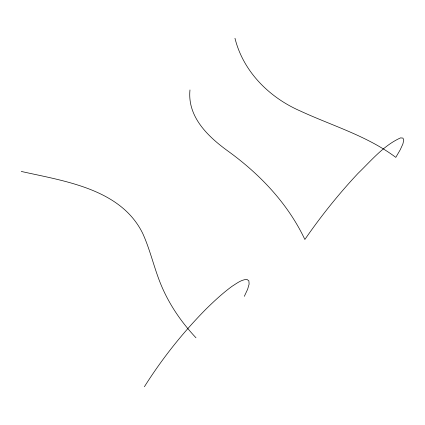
<?xml version="1.0" encoding="UTF-8"?>
<svg xmlns="http://www.w3.org/2000/svg" width="425" height="425" viewBox="0 0 425 425"><rect width="100%" height="100%" fill="white"/><g stroke="black" fill="none" stroke-linecap="round" stroke-linejoin="round"><path stroke-width="0.64" d="M244.317 296.342L247.632 289.266L249.124 284.097L248.864 280.819L246.93 279.416C241.246 279.602 236.651 283.454 232.023 286.322C222.785 293.101 214.37 300.9 206.199 308.917C182.851 332.515 162.095 358.668 144.388 386.745M21.25 171.434C64.611 181.188 120.727 188.748 142.699 233.389C149.441 248.195 153.197 264.095 158.876 279.305C166.967 301.176 180.035 320.848 195.978 337.779M234.967 38.255C243.201 71.485 269.158 97.346 299.938 110.835C332.143 125.784 367.051 135.814 395.803 157.377L400.238 149.77L402.868 144.032L403.75 140.149L402.958 138.104L400.557 137.881C383.552 145.515 371.264 160.613 358.094 173.31C338.709 193.981 320.955 216.16 304.863 239.477C287.826 203.463 259.834 174.085 227.789 150.955C207.942 136.558 187.26 116.827 189.97 89.957"/></g></svg>
